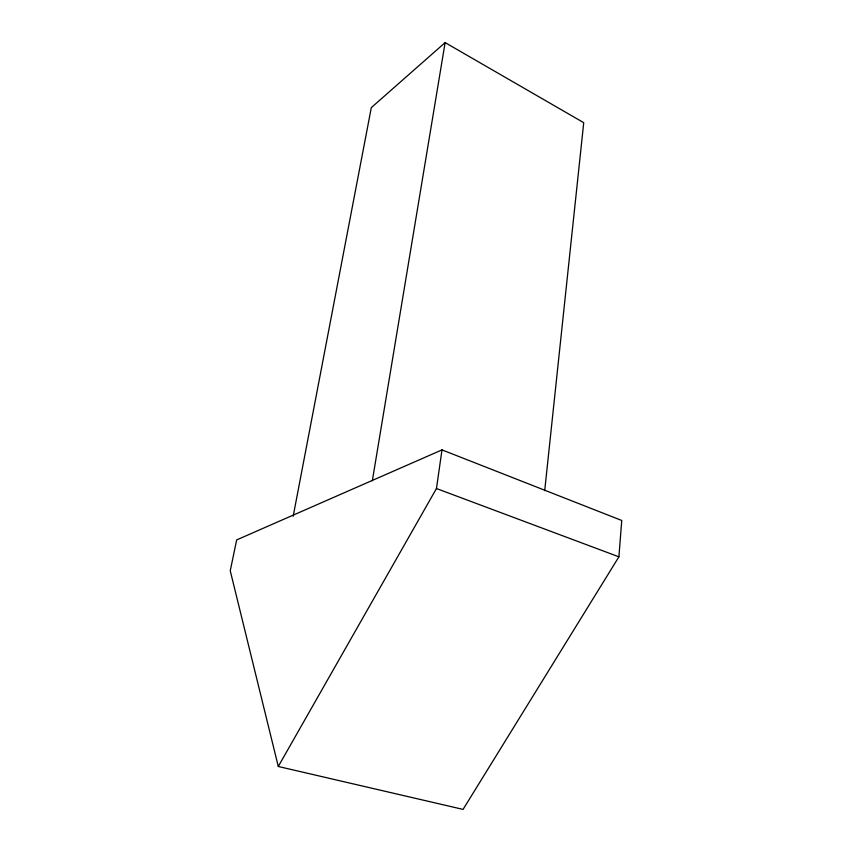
<?xml version="1.0" encoding="UTF-8"?>
<svg xmlns="http://www.w3.org/2000/svg" width="852" height="852" viewBox="0 0 852 852"><rect width="100%" height="100%" fill="white"/><g stroke="black" fill="none" stroke-linecap="round" stroke-linejoin="round"><path stroke-width="1.28" d="M618.903 556.825L621.758 520.476L441.996 449.888L236.675 539.912L230.242 570.744L278.284 766.481L463.073 809.4L618.903 556.825L436.458 488.537L441.996 449.888M544.705 490.667L583.726 122.677L445.127 42.6L371.312 107.618L293.184 516.259M372.324 480.847L445.127 42.6M278.284 766.481L436.458 488.537"/></g></svg>
